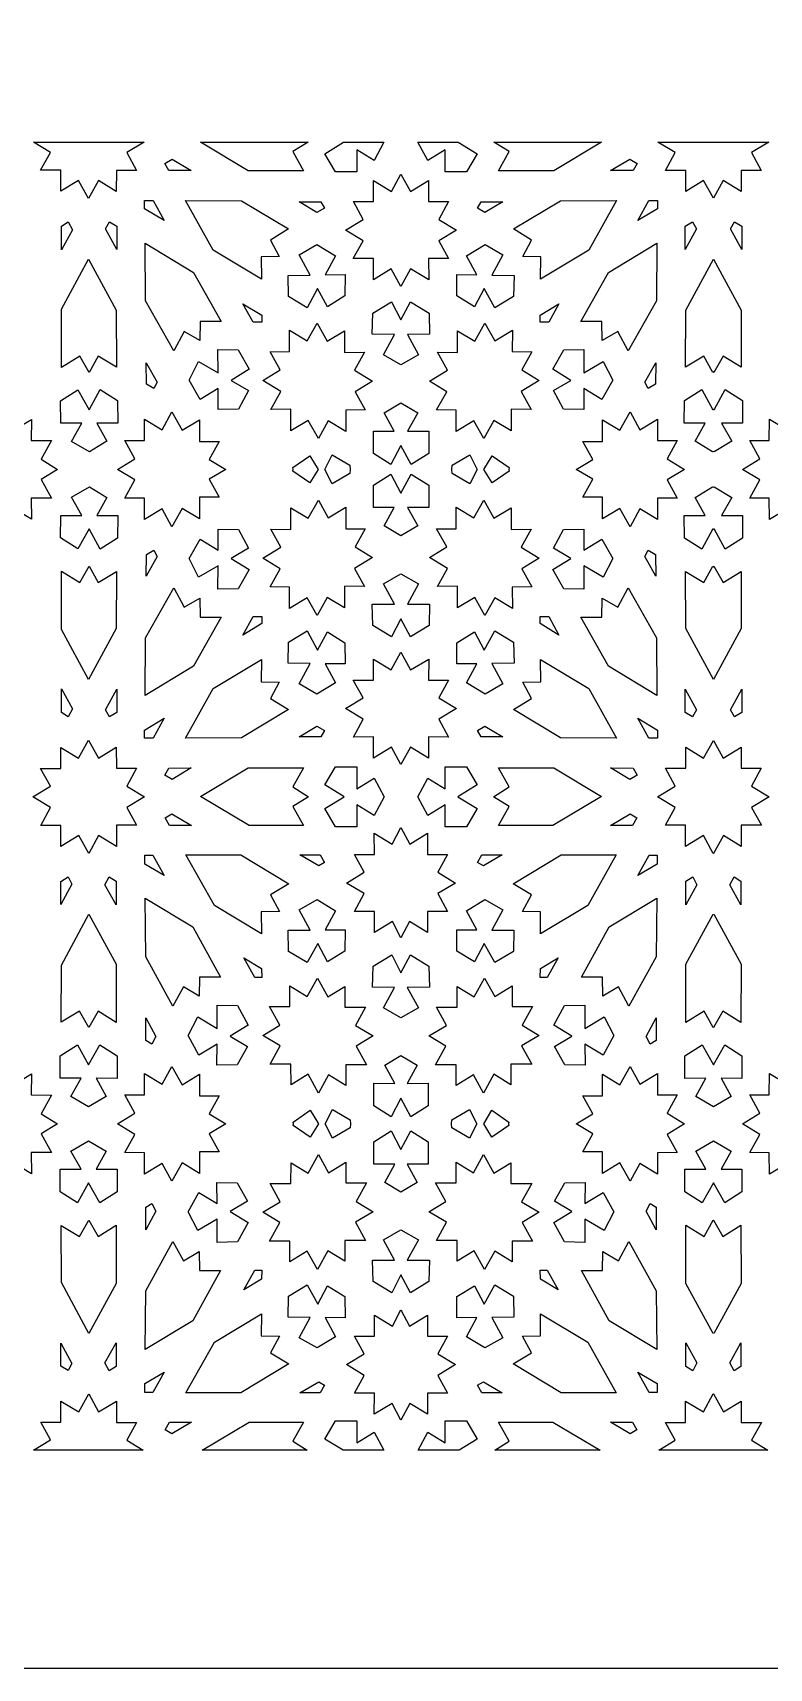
# Model space of a CAD drawing. Extents: x -340 to 340, y -245 to 245.
# Drawn here: x -62.4 to 5.1, y -245.1 to -95.1 of the extents above; entities that cross this region are included whole.
import ezdxf

# ---------------------------------------------------------------- set-up
doc = ezdxf.new("R2010")
doc.units = 0
doc.layers.add('LAYER_1', color=18, linetype='CONTINUOUS')

msp = doc.modelspace()

# ---------------------------------------------------------------- linework, layer by layer
at = {"layer": 'LAYER_1'}
msp.add_lwpolyline([(339.89, 144.89, 0.454904), (239.89, 244.89), (-340.11, 244.89), (-340.11, -245.11), (339.89, -245.11)], format="xyb", close=True, dxfattribs=at)
for points in [[(-53.79, -106.14), (-52.9, -107.77), (-54.74, -107.77), (-54.75, -109.7), (-56.39, -108.7), (-57.3, -110.35), (-58.2, -108.7), (-59.84, -109.69), (-59.84, -107.75), (-61.68, -107.75), (-60.78, -106.12), (-62.33, -105.18), (-52.2, -105.18)], [(-38.56, -106.05), (-37.58, -107.8), (-42.67, -107.81), (-47.03, -105.18), (-37.17, -105.18)], [(-30.22, -105.18), (-31.11, -106.85), (-32.7, -105.87), (-32.69, -107.89), (-34.66, -107.9), (-35.63, -106.24), (-33.91, -105.18)], [(-21.69, -106.24), (-22.66, -107.9), (-24.62, -107.89), (-24.62, -105.87), (-26.2, -106.85), (-27.1, -105.18), (-23.41, -105.18)], [(-10.28, -105.18), (-14.65, -107.81), (-19.73, -107.8), (-18.75, -106.05), (-20.15, -105.18)], [(3.47, -106.14), (4.36, -107.77), (2.51, -107.77), (2.51, -109.7), (0.87, -108.7), (-0.03, -110.32), (-0.93, -108.7), (-2.56, -109.7), (-2.57, -107.77), (-4.41, -107.77), (-3.52, -106.14), (-5.12, -105.18), (5.06, -105.18)], [(-47.87, -107.79), (-49.93, -107.79), (-50.29, -107.13), (-49.61, -106.73)], [(-7.02, -107.13), (-7.39, -107.79), (-9.45, -107.79), (-7.7, -106.73)], [(-27.79, -109.7), (-26.15, -108.7), (-26.14, -110.63), (-24.3, -110.63), (-25.19, -112.26), (-23.57, -113.24), (-25.19, -114.23), (-24.29, -115.86), (-26.13, -115.86), (-26.12, -117.79), (-27.77, -116.8), (-28.66, -118.42), (-29.55, -116.8), (-31.19, -117.79), (-31.19, -115.86), (-33.03, -115.86), (-32.13, -114.23), (-33.74, -113.24), (-32.12, -112.26), (-33.02, -110.63), (-31.17, -110.63), (-31.17, -108.7), (-29.53, -109.7), (-28.66, -108.12)], [(-51.37, -110.53), (-50.37, -112.36), (-52.15, -111.28), (-52.16, -110.52)], [(-43.28, -110.55), (-38.95, -113.14), (-40.62, -114.16), (-39.81, -115.67), (-41.47, -115.71), (-41.45, -117.73), (-45.86, -115.09), (-48.4, -110.52)], [(-35.99, -110.66), (-35.68, -111.22), (-36.36, -111.62), (-37.98, -110.64)], [(-20.96, -111.62), (-21.64, -111.22), (-21.32, -110.66), (-19.33, -110.64)], [(-11.45, -115.09), (-15.86, -117.73), (-15.85, -115.71), (-17.5, -115.67), (-16.69, -114.16), (-18.36, -113.14), (-14.03, -110.55), (-8.91, -110.52)], [(-5.16, -111.28), (-6.95, -112.36), (-5.94, -110.53), (-5.15, -110.52)], [(-58.77, -113.21), (-59.78, -115.04), (-59.78, -112.87), (-59.16, -112.49)], [(-54.69, -112.89), (-54.68, -115.01), (-55.72, -113.14), (-55.37, -112.48)], [(-1.59, -113.14), (-2.63, -115.01), (-2.62, -112.89), (-1.94, -112.48)], [(2.57, -112.89), (2.58, -115.01), (1.54, -113.14), (1.89, -112.48)], [(-47.67, -117.12), (-45.14, -121.63), (-47.07, -121.64), (-47.08, -123.37), (-48.53, -122.55), (-49.47, -124.31), (-52.06, -119.72), (-52.11, -114.44)], [(-34.66, -115.6), (-35.61, -117.36), (-33.78, -117.33), (-33.79, -119.28), (-35.38, -120.28), (-36.3, -118.61), (-37.25, -120.36), (-38.96, -119.34), (-39.01, -117.4), (-36.98, -117.37), (-37.99, -115.52), (-36.36, -114.58)], [(-19.32, -115.52), (-20.34, -117.37), (-18.3, -117.4), (-18.36, -119.34), (-20.06, -120.36), (-21.02, -118.61), (-21.93, -120.28), (-23.53, -119.28), (-23.54, -117.33), (-21.7, -117.36), (-22.65, -115.6), (-20.95, -114.58)], [(-5.25, -119.72), (-7.84, -124.31), (-8.78, -122.55), (-10.23, -123.37), (-10.24, -121.64), (-12.17, -121.63), (-9.64, -117.12), (-5.21, -114.44)], [(-54.75, -120.58), (-54.73, -125.81), (-56.4, -124.79), (-57.24, -126.29), (-58.1, -124.8), (-59.76, -125.83), (-59.78, -120.5), (-57.28, -115.91)], [(2.51, -120.58), (2.53, -125.81), (0.86, -124.79), (0.01, -126.29), (-0.03, -126.22), (-0.07, -126.29), (-0.92, -124.79), (-2.59, -125.81), (-2.56, -120.58), (-0.03, -115.91)], [(-26.07, -120.86), (-26.03, -122.8), (-28.06, -122.82), (-27.05, -124.68), (-28.66, -125.6), (-30.26, -124.68), (-29.25, -122.82), (-31.29, -122.8), (-31.24, -120.86), (-29.53, -119.83), (-28.66, -121.48), (-27.78, -119.83)], [(-41.42, -121.04), (-41.42, -121.69), (-42.19, -121.69), (-43.14, -119.99)], [(-15.12, -121.69), (-15.9, -121.69), (-15.89, -121.04), (-14.18, -119.99)], [(-35.42, -123.44), (-33.83, -122.47), (-33.82, -124.46), (-32.01, -124.45), (-32.91, -126.1), (-31.27, -127.09), (-32.86, -128.06), (-31.93, -129.73), (-33.72, -129.74), (-33.72, -131.7), (-35.34, -130.73), (-36.23, -132.36), (-37.16, -130.69), (-38.75, -131.66), (-38.76, -129.67), (-40.57, -129.68), (-39.67, -128.03), (-41.32, -127.04), (-39.72, -126.07), (-40.65, -124.4), (-38.86, -124.39), (-38.86, -122.43), (-37.24, -123.4), (-36.35, -121.77)], [(-20.07, -123.4), (-18.45, -122.43), (-18.46, -124.39), (-16.66, -124.4), (-17.59, -126.07), (-16, -127.04), (-17.64, -128.03), (-16.74, -129.68), (-18.56, -129.67), (-18.56, -131.66), (-20.15, -130.69), (-21.08, -132.36), (-21.97, -130.73), (-23.59, -131.7), (-23.59, -129.74), (-25.39, -129.73), (-24.46, -128.06), (-26.05, -127.09), (-24.4, -126.1), (-25.3, -124.45), (-23.49, -124.46), (-23.49, -122.47), (-21.89, -123.44), (-20.97, -121.77)], [(-43.57, -124.22), (-42.57, -126), (-44.23, -127.02), (-42.62, -127.96), (-43.55, -129.65), (-45.41, -129.69), (-45.41, -127.76), (-47.07, -128.78), (-48.07, -127.01), (-47.2, -125.29), (-45.42, -126.33), (-45.43, -124.19)], [(-11.89, -126.33), (-10.12, -125.29), (-9.24, -127.01), (-10.24, -128.78), (-11.9, -127.76), (-11.91, -129.69), (-13.76, -129.65), (-14.69, -127.96), (-13.08, -127.02), (-14.74, -126), (-13.74, -124.22), (-11.89, -124.19)], [(-51.01, -127.2), (-51.31, -127.77), (-51.99, -127.36), (-52.01, -125.4)], [(-5.33, -127.36), (-6, -127.77), (-6.3, -127.2), (-5.31, -125.4)], [(-54.62, -128.88), (-54.61, -130.94), (-56.54, -130.95), (-55.6, -132.61), (-57.21, -133.57), (-58.84, -132.62), (-57.91, -130.95), (-59.83, -130.96), (-59.85, -128.9), (-58.26, -127.88), (-57.23, -129.72), (-56.21, -127.87)], [(2.64, -128.88), (2.64, -130.94), (0.72, -130.95), (1.66, -132.61), (0.04, -133.57), (-0.03, -133.53), (-0.1, -133.57), (-1.71, -132.61), (-0.78, -130.95), (-2.7, -130.94), (-2.69, -128.88), (-1.1, -127.87), (-0.08, -129.72), (-0.03, -129.62), (0.03, -129.72), (1.05, -127.87)], [(-64.08, -131.53), (-62.52, -130.6), (-62.53, -132.53), (-60.69, -132.54), (-61.64, -134.26), (-60.14, -135.18), (-61.64, -136.1), (-60.69, -137.82), (-62.53, -137.82), (-62.52, -139.76), (-64.08, -138.82), (-65.01, -140.52), (-65.95, -138.83), (-67.5, -139.78), (-67.51, -137.84), (-69.35, -137.85), (-68.41, -136.12), (-69.98, -135.18), (-68.41, -134.23), (-69.35, -132.51), (-67.51, -132.51), (-67.5, -130.58), (-65.95, -131.53), (-65.01, -129.84)], [(-48.72, -131.6), (-47.13, -130.63), (-47.13, -132.62), (-45.31, -132.62), (-46.22, -134.27), (-44.72, -135.18), (-46.22, -136.09), (-45.31, -137.74), (-47.13, -137.74), (-47.13, -139.73), (-48.72, -138.76), (-49.64, -140.44), (-50.54, -138.81), (-52.16, -139.79), (-52.16, -137.83), (-53.96, -137.83), (-53.04, -136.15), (-54.63, -135.18), (-53.04, -134.21), (-53.96, -132.53), (-52.16, -132.53), (-52.16, -130.57), (-50.54, -131.55), (-49.64, -129.92)], [(-27.11, -130.01), (-28.05, -131.67), (-26.12, -131.68), (-26.12, -133.74), (-27.71, -134.75), (-28.66, -133), (-29.6, -134.75), (-31.19, -133.74), (-31.19, -131.68), (-29.27, -131.67), (-30.2, -130.01), (-28.66, -129.08)], [(-6.77, -131.55), (-5.15, -130.57), (-5.15, -132.53), (-3.35, -132.53), (-4.28, -134.21), (-2.68, -135.18), (-4.28, -136.15), (-3.35, -137.83), (-5.15, -137.83), (-5.15, -139.79), (-6.77, -138.81), (-7.67, -140.44), (-8.59, -138.76), (-10.19, -139.73), (-10.18, -137.74), (-12, -137.74), (-11.09, -136.09), (-12.6, -135.18), (-11.09, -134.27), (-12, -132.62), (-10.18, -132.62), (-10.19, -130.63), (-8.59, -131.6), (-7.67, -129.92)], [(8.53, -131.6), (10.13, -130.63), (10.13, -132.62), (11.94, -132.62), (11.03, -134.27), (12.54, -135.18), (11.03, -136.09), (11.94, -137.74), (10.13, -137.74), (10.13, -139.73), (8.53, -138.76), (7.62, -140.44), (6.72, -138.81), (5.1, -139.79), (5.09, -137.83), (3.3, -137.83), (4.22, -136.15), (2.63, -135.18), (4.22, -134.21), (3.3, -132.53), (5.09, -132.53), (5.1, -130.57), (6.72, -131.55), (7.62, -129.92)], [(-36.26, -135.18), (-37.01, -136.42), (-38.56, -135.34), (-38.55, -135.18), (-38.56, -135.02), (-37.01, -133.94)], [(-33.34, -134.81), (-33.32, -135.18), (-33.34, -135.55), (-34.96, -136.5), (-35.63, -135.18), (-34.96, -133.86)], [(-21.68, -135.18), (-22.36, -136.5), (-23.98, -135.55), (-23.99, -135.18), (-23.98, -134.81), (-22.36, -133.86)], [(-18.75, -135.02), (-18.76, -135.18), (-18.75, -135.34), (-20.3, -136.42), (-21.05, -135.18), (-20.3, -133.94)], [(-26.12, -136.62), (-26.12, -138.68), (-28.05, -138.69), (-27.11, -140.35), (-28.66, -141.28), (-30.2, -140.35), (-29.27, -138.69), (-31.19, -138.68), (-31.19, -136.62), (-29.6, -135.61), (-28.66, -137.36), (-27.71, -135.61)], [(-55.6, -137.75), (-56.54, -139.41), (-54.61, -139.42), (-54.62, -141.48), (-56.21, -142.49), (-57.23, -140.64), (-58.26, -142.48), (-59.85, -141.46), (-59.83, -139.4), (-57.91, -139.41), (-58.84, -137.74), (-57.21, -136.79)], [(1.66, -137.75), (0.72, -139.41), (2.64, -139.42), (2.64, -141.48), (1.05, -142.49), (0.03, -140.64), (-0.03, -140.74), (-0.08, -140.64), (-1.1, -142.49), (-2.69, -141.48), (-2.7, -139.42), (-0.78, -139.41), (-1.71, -137.75), (-0.1, -136.79), (-0.03, -136.83), (0.04, -136.79)], [(-35.34, -139.63), (-33.72, -138.66), (-33.72, -140.62), (-31.93, -140.63), (-32.86, -142.3), (-31.27, -143.27), (-32.91, -144.26), (-32.01, -145.91), (-33.82, -145.9), (-33.83, -147.89), (-35.42, -146.92), (-36.35, -148.59), (-37.24, -146.96), (-38.86, -147.93), (-38.86, -145.97), (-40.65, -145.96), (-39.72, -144.29), (-41.32, -143.32), (-39.67, -142.33), (-40.57, -140.68), (-38.76, -140.69), (-38.75, -138.7), (-37.16, -139.67), (-36.23, -138)], [(-20.15, -139.67), (-18.56, -138.7), (-18.56, -140.69), (-16.74, -140.68), (-17.64, -142.33), (-16, -143.32), (-17.59, -144.29), (-16.66, -145.96), (-18.46, -145.97), (-18.45, -147.93), (-20.07, -146.96), (-20.97, -148.59), (-21.89, -146.92), (-23.49, -147.89), (-23.49, -145.9), (-25.3, -145.91), (-24.4, -144.26), (-26.05, -143.27), (-24.46, -142.3), (-25.39, -140.63), (-23.59, -140.62), (-23.59, -138.66), (-21.97, -139.63), (-21.08, -138)], [(-43.55, -140.71), (-42.62, -142.4), (-44.23, -143.34), (-42.57, -144.36), (-43.57, -146.14), (-45.43, -146.17), (-45.42, -144.03), (-47.2, -145.07), (-48.07, -143.35), (-47.07, -141.58), (-45.41, -142.6), (-45.41, -140.67)], [(-11.9, -142.6), (-10.24, -141.58), (-9.24, -143.35), (-10.12, -145.07), (-11.89, -144.03), (-11.89, -146.17), (-13.74, -146.14), (-14.74, -144.36), (-13.08, -143.34), (-14.69, -142.4), (-13.76, -140.71), (-11.91, -140.67)], [(-51.01, -143.16), (-52.01, -144.96), (-51.99, -143), (-51.31, -142.59)], [(-5.33, -143), (-5.31, -144.96), (-6.3, -143.16), (-6, -142.59)], [(-56.4, -145.56), (-54.73, -144.55), (-54.75, -149.78), (-57.28, -154.45), (-59.78, -149.86), (-59.76, -144.53), (-58.1, -145.56), (-57.24, -144.07)], [(-27.05, -145.68), (-28.06, -147.54), (-26.03, -147.55), (-26.07, -149.5), (-27.78, -150.53), (-28.66, -148.88), (-29.53, -150.53), (-31.24, -149.5), (-31.29, -147.55), (-29.25, -147.54), (-30.26, -145.68), (-28.66, -144.76)], [(0.86, -145.56), (2.53, -144.55), (2.51, -149.78), (-0.03, -154.45), (-2.56, -149.78), (-2.59, -144.55), (-0.92, -145.56), (-0.07, -144.07), (-0.03, -144.14), (0.01, -144.07)], [(-48.53, -147.81), (-47.08, -146.98), (-47.07, -148.72), (-45.14, -148.73), (-47.67, -153.23), (-52.11, -155.92), (-52.06, -150.64), (-49.47, -146.05)], [(-5.25, -150.64), (-5.21, -155.92), (-9.64, -153.23), (-12.17, -148.73), (-10.24, -148.72), (-10.23, -146.98), (-8.78, -147.81), (-7.84, -146.05)], [(-41.42, -149.32), (-43.14, -150.37), (-42.19, -148.67), (-41.42, -148.67)], [(-15.12, -148.67), (-14.18, -150.37), (-15.89, -149.32), (-15.9, -148.67)], [(-36.3, -151.75), (-35.38, -150.08), (-33.79, -151.08), (-33.78, -153.02), (-35.61, -153), (-34.66, -154.75), (-36.36, -155.78), (-37.99, -154.84), (-36.98, -152.99), (-39.01, -152.96), (-38.96, -151.02), (-37.25, -150)], [(-18.36, -151.02), (-18.3, -152.96), (-20.34, -152.99), (-19.32, -154.84), (-20.95, -155.78), (-22.65, -154.75), (-21.7, -153), (-23.54, -153.02), (-23.53, -151.08), (-21.93, -150.08), (-21.02, -151.75), (-20.06, -150)], [(-41.47, -154.65), (-39.81, -154.69), (-40.62, -156.2), (-38.95, -157.21), (-43.28, -159.81), (-48.4, -159.84), (-45.86, -155.27), (-41.45, -152.63)], [(-27.77, -153.56), (-26.12, -152.57), (-26.13, -154.5), (-24.29, -154.5), (-25.19, -156.13), (-23.57, -157.12), (-25.19, -158.1), (-24.3, -159.73), (-26.14, -159.72), (-26.15, -161.66), (-27.79, -160.66), (-28.66, -162.24), (-29.53, -160.66), (-31.17, -161.66), (-31.17, -159.72), (-33.02, -159.73), (-32.12, -158.1), (-33.74, -157.12), (-32.13, -156.13), (-33.03, -154.5), (-31.19, -154.5), (-31.19, -152.57), (-29.55, -153.56), (-28.66, -151.94)], [(-11.45, -155.27), (-8.91, -159.84), (-14.03, -159.81), (-18.36, -157.21), (-16.69, -156.2), (-17.5, -154.69), (-15.85, -154.65), (-15.86, -152.63)], [(-58.77, -157.15), (-59.16, -157.87), (-59.78, -157.48), (-59.78, -155.32)], [(-54.69, -157.47), (-55.37, -157.88), (-55.72, -157.22), (-54.68, -155.35)], [(-1.59, -157.22), (-1.94, -157.88), (-2.62, -157.47), (-2.63, -155.35)], [(2.57, -157.47), (1.89, -157.88), (1.54, -157.22), (2.58, -155.35)], [(-51.37, -159.83), (-52.16, -159.84), (-52.15, -159.08), (-50.37, -158)], [(-35.68, -159.14), (-35.99, -159.7), (-37.98, -159.72), (-36.36, -158.74)], [(-19.33, -159.72), (-21.32, -159.7), (-21.64, -159.14), (-20.96, -158.74)], [(-5.16, -159.08), (-5.15, -159.84), (-5.94, -159.83), (-6.95, -158)], [(-56.39, -161.66), (-54.75, -160.66), (-54.74, -162.59), (-52.9, -162.58), (-53.79, -164.22), (-52.17, -165.2), (-53.79, -166.18), (-52.89, -167.81), (-54.73, -167.82), (-54.73, -169.75), (-56.37, -168.76), (-57.27, -170.41), (-58.18, -168.76), (-59.82, -169.76), (-59.83, -167.83), (-61.67, -167.84), (-60.78, -166.2), (-62.39, -165.22), (-60.78, -164.24), (-61.68, -162.61), (-59.84, -162.61), (-59.84, -160.67), (-58.2, -161.66), (-57.3, -160.01)], [(0.87, -161.66), (2.51, -160.66), (2.51, -162.59), (4.36, -162.58), (3.47, -164.22), (5.08, -165.2), (3.47, -166.18), (4.37, -167.81), (2.53, -167.82), (2.53, -169.75), (0.89, -168.76), (-0.01, -170.41), (-0.03, -170.39), (-0.04, -170.41), (-0.94, -168.76), (-2.59, -169.75), (-2.58, -167.82), (-4.43, -167.81), (-3.53, -166.18), (-5.14, -165.2), (-3.52, -164.22), (-4.41, -162.58), (-2.57, -162.59), (-2.56, -160.66), (-0.93, -161.66), (-0.03, -160.03)], [(-49.61, -163.63), (-50.29, -163.23), (-49.93, -162.57), (-47.87, -162.56)], [(-37.58, -162.56), (-38.56, -164.3), (-37.14, -165.2), (-38.56, -166.09), (-37.59, -167.84), (-42.57, -167.83), (-47.03, -165.18), (-42.67, -162.55)], [(-32.69, -162.47), (-32.7, -164.48), (-31.11, -163.51), (-30.2, -165.21), (-31.11, -166.91), (-32.7, -165.93), (-32.7, -167.95), (-34.67, -167.95), (-35.63, -166.28), (-33.87, -165.2), (-35.63, -164.12), (-34.66, -162.46)], [(-21.69, -164.12), (-23.44, -165.2), (-21.68, -166.28), (-22.65, -167.95), (-24.61, -167.95), (-24.61, -165.93), (-26.2, -166.91), (-27.11, -165.21), (-26.2, -163.51), (-24.62, -164.48), (-24.62, -162.47), (-22.66, -162.46)], [(-10.28, -165.18), (-14.74, -167.83), (-19.72, -167.84), (-18.75, -166.09), (-20.17, -165.2), (-18.75, -164.3), (-19.73, -162.56), (-14.65, -162.55)], [(-7.39, -162.57), (-7.02, -163.23), (-7.7, -163.63), (-9.45, -162.56)], [(-47.86, -167.83), (-49.88, -167.84), (-50.28, -167.14), (-49.65, -166.76)], [(-7.04, -167.14), (-7.44, -167.84), (-9.45, -167.83), (-7.66, -166.76)], [(-27.86, -169.54), (-26.22, -168.55), (-26.22, -170.49), (-24.38, -170.49), (-25.28, -172.12), (-23.66, -173.11), (-25.28, -174.08), (-24.39, -175.72), (-26.23, -175.71), (-26.24, -177.64), (-27.88, -176.64), (-28.66, -178.14), (-29.43, -176.64), (-31.07, -177.64), (-31.08, -175.71), (-32.92, -175.72), (-32.03, -174.08), (-33.65, -173.11), (-32.03, -172.12), (-32.93, -170.49), (-31.09, -170.49), (-31.1, -168.55), (-29.45, -169.54), (-28.66, -168.01)], [(-51.41, -170.56), (-50.37, -172.42), (-52.12, -171.38), (-52.13, -170.56)], [(-38.94, -173.19), (-40.61, -174.2), (-39.8, -175.71), (-41.46, -175.74), (-41.45, -177.77), (-45.76, -175.16), (-48.37, -170.54), (-43.34, -170.53)], [(-35.66, -171.22), (-36.2, -171.54), (-37.93, -170.52), (-36.06, -170.52)], [(-19.38, -170.52), (-21.11, -171.54), (-21.65, -171.22), (-21.25, -170.52)], [(-8.94, -170.54), (-11.55, -175.16), (-15.87, -177.77), (-15.86, -175.74), (-17.51, -175.71), (-16.7, -174.2), (-18.38, -173.19), (-13.97, -170.53)], [(-5.19, -171.38), (-6.94, -172.42), (-5.9, -170.56), (-5.18, -170.56)], [(-58.81, -173.21), (-59.84, -175.09), (-59.84, -172.97), (-59.16, -172.55)], [(-54.77, -172.93), (-54.76, -175.1), (-55.78, -173.27), (-55.39, -172.55)], [(-1.54, -173.27), (-2.55, -175.1), (-2.54, -172.93), (-1.92, -172.55)], [(2.49, -172.93), (2.49, -175.1), (1.48, -173.27), (1.86, -172.55)], [(-47.74, -177.13), (-45.19, -181.75), (-47.12, -181.74), (-47.15, -183.48), (-48.59, -182.64), (-49.55, -184.4), (-52.05, -179.87), (-52.11, -174.5)], [(-34.65, -175.66), (-35.61, -177.41), (-33.77, -177.4), (-33.79, -179.35), (-35.38, -180.34), (-36.29, -178.66), (-37.25, -180.41), (-38.96, -179.39), (-39, -177.44), (-36.97, -177.42), (-37.98, -175.57), (-36.35, -174.63)], [(-19.33, -175.57), (-20.34, -177.42), (-18.31, -177.44), (-18.36, -179.39), (-20.06, -180.41), (-21.02, -178.66), (-21.93, -180.34), (-23.53, -179.35), (-23.54, -177.4), (-21.7, -177.41), (-22.66, -175.66), (-20.96, -174.63)], [(-5.27, -179.87), (-7.77, -184.4), (-8.72, -182.64), (-10.17, -183.48), (-10.19, -181.74), (-12.12, -181.75), (-9.57, -177.13), (-5.21, -174.5)], [(-54.75, -180.55), (-54.76, -185.89), (-56.42, -184.86), (-57.27, -186.35), (-58.12, -184.86), (-59.79, -185.88), (-59.78, -180.65), (-57.26, -175.97)], [(2.51, -180.55), (2.5, -185.89), (0.84, -184.86), (-0.02, -186.35), (-0.03, -186.33), (-0.04, -186.35), (-0.89, -184.86), (-2.56, -185.89), (-2.57, -180.55), (-0.06, -175.97), (-0.03, -176.02), (0, -175.97)], [(-26.09, -180.72), (-26.04, -182.67), (-28.08, -182.69), (-27.06, -184.54), (-28.66, -185.47), (-30.25, -184.54), (-29.24, -182.69), (-31.27, -182.67), (-31.22, -180.72), (-29.51, -179.7), (-28.66, -181.34), (-27.8, -179.7)], [(-41.43, -180.94), (-41.42, -181.76), (-42.04, -181.76), (-43.05, -179.96)], [(-15.27, -181.76), (-15.89, -181.76), (-15.88, -180.94), (-14.26, -179.96)], [(-35.37, -183.55), (-33.8, -182.59), (-33.8, -184.5), (-31.9, -184.49), (-32.82, -186.17), (-31.22, -187.13), (-32.77, -188.08), (-31.83, -189.77), (-33.7, -189.78), (-33.7, -191.66), (-35.3, -190.7), (-36.21, -192.38), (-37.17, -190.65), (-38.73, -191.61), (-38.74, -189.71), (-40.63, -189.72), (-39.72, -188.04), (-41.32, -187.08), (-39.76, -186.13), (-40.7, -184.43), (-38.83, -184.43), (-38.84, -182.54), (-37.24, -183.51), (-36.32, -181.83)], [(-20.07, -183.51), (-18.48, -182.54), (-18.48, -184.43), (-16.61, -184.43), (-17.55, -186.13), (-16, -187.08), (-17.6, -188.04), (-16.68, -189.72), (-18.58, -189.71), (-18.58, -191.61), (-20.15, -190.65), (-21.1, -192.38), (-22.02, -190.7), (-23.61, -191.66), (-23.61, -189.78), (-25.48, -189.77), (-24.54, -188.08), (-26.09, -187.13), (-24.49, -186.17), (-25.41, -184.49), (-23.51, -184.5), (-23.51, -182.59), (-21.94, -183.55), (-20.99, -181.83)], [(-43.64, -184.35), (-42.66, -186.14), (-44.32, -187.15), (-42.72, -188.1), (-43.67, -189.78), (-45.52, -189.8), (-45.51, -187.87), (-47.18, -188.89), (-48.16, -187.1), (-47.28, -185.39), (-45.51, -186.45), (-45.5, -184.31)], [(-11.81, -186.45), (-10.04, -185.39), (-9.15, -187.1), (-10.14, -188.89), (-11.8, -187.87), (-11.79, -189.8), (-13.65, -189.78), (-14.59, -188.1), (-12.99, -187.15), (-14.65, -186.14), (-13.67, -184.35), (-11.82, -184.31)], [(-51.12, -187.18), (-51.5, -187.89), (-52.03, -187.56), (-52.05, -185.47)], [(-5.28, -187.56), (-5.81, -187.89), (-6.2, -187.18), (-5.26, -185.47)], [(-57.28, -189.78), (-56.25, -187.94), (-54.66, -188.96), (-54.67, -191.02), (-56.59, -191.01), (-55.66, -192.68), (-57.28, -193.63), (-58.9, -192.68), (-57.97, -191.01), (-59.89, -191.01), (-59.89, -188.95), (-58.3, -187.94)], [(-27.17, -189.81), (-28.09, -191.48), (-26.17, -191.47), (-26.16, -193.53), (-27.74, -194.55), (-28.66, -192.83), (-29.57, -194.55), (-31.15, -193.53), (-31.14, -191.47), (-29.22, -191.48), (-30.14, -189.81), (-28.66, -188.91)], [(2.59, -188.96), (2.59, -191.02), (0.67, -191.01), (1.59, -192.68), (-0.03, -193.63), (-1.65, -192.68), (-0.72, -191.01), (-2.64, -191.02), (-2.65, -188.96), (-1.07, -187.94), (-0.03, -189.78), (-0.03, -189.77), (-0.02, -189.78), (1.01, -187.94)], [(-64.08, -191.54), (-62.52, -190.61), (-62.53, -192.54), (-60.69, -192.55), (-61.64, -194.27), (-60.14, -195.19), (-61.64, -196.1), (-60.69, -197.82), (-62.53, -197.83), (-62.52, -199.77), (-64.08, -198.83), (-65.01, -200.53), (-65.95, -198.84), (-67.5, -199.79), (-67.51, -197.85), (-69.35, -197.86), (-68.41, -196.13), (-69.98, -195.19), (-68.41, -194.24), (-69.35, -192.52), (-67.51, -192.52), (-67.5, -190.59), (-65.95, -191.53), (-65.01, -189.84)], [(-48.72, -191.6), (-47.13, -190.64), (-47.13, -192.63), (-45.31, -192.63), (-46.22, -194.27), (-44.72, -195.19), (-46.22, -196.1), (-45.31, -197.75), (-47.13, -197.75), (-47.13, -199.74), (-48.72, -198.77), (-49.64, -200.45), (-50.54, -198.82), (-52.16, -199.8), (-52.16, -197.84), (-53.96, -197.83), (-53.04, -196.16), (-54.63, -195.19), (-53.04, -194.21), (-53.96, -192.54), (-52.16, -192.54), (-52.16, -190.58), (-50.54, -191.56), (-49.64, -189.93)], [(-6.77, -191.56), (-5.15, -190.58), (-5.15, -192.54), (-3.35, -192.54), (-4.28, -194.21), (-2.68, -195.19), (-4.28, -196.16), (-3.35, -197.83), (-5.15, -197.84), (-5.15, -199.8), (-6.77, -198.82), (-7.67, -200.45), (-8.59, -198.77), (-10.19, -199.74), (-10.18, -197.75), (-12, -197.75), (-11.09, -196.1), (-12.6, -195.19), (-11.09, -194.27), (-12, -192.63), (-10.18, -192.63), (-10.19, -190.64), (-8.59, -191.6), (-7.67, -189.93)], [(8.53, -191.6), (10.13, -190.64), (10.13, -192.63), (11.94, -192.63), (11.03, -194.27), (12.54, -195.19), (11.03, -196.1), (11.94, -197.75), (10.13, -197.75), (10.13, -199.74), (8.53, -198.77), (7.62, -200.45), (6.72, -198.82), (5.1, -199.8), (5.09, -197.84), (3.3, -197.83), (4.22, -196.16), (2.63, -195.19), (4.22, -194.21), (3.3, -192.54), (5.09, -192.54), (5.1, -190.58), (6.72, -191.56), (7.62, -189.93)], [(-36.23, -195.19), (-36.98, -196.42), (-38.53, -195.35), (-38.52, -195.19), (-38.53, -195.03), (-36.98, -193.95)], [(-33.3, -194.82), (-33.29, -195.19), (-33.3, -195.55), (-34.93, -196.5), (-35.6, -195.19), (-34.93, -193.87)], [(-21.71, -195.19), (-22.39, -196.5), (-24.01, -195.55), (-24.02, -195.19), (-24.01, -194.82), (-22.39, -193.87)], [(-18.78, -195.03), (-18.79, -195.19), (-18.78, -195.35), (-20.33, -196.42), (-21.08, -195.19), (-20.33, -193.95)], [(-26.16, -196.84), (-26.17, -198.9), (-28.09, -198.89), (-27.17, -200.56), (-28.66, -201.46), (-30.14, -200.56), (-29.22, -198.89), (-31.14, -198.9), (-31.15, -196.84), (-29.57, -195.82), (-28.66, -197.54), (-27.74, -195.82)], [(-55.66, -197.69), (-56.59, -199.36), (-54.67, -199.36), (-54.66, -201.42), (-56.25, -202.43), (-57.28, -200.59), (-58.3, -202.44), (-59.89, -201.43), (-59.89, -199.36), (-57.97, -199.36), (-58.9, -197.7), (-57.28, -196.74)], [(1.59, -197.69), (0.67, -199.36), (2.59, -199.36), (2.59, -201.42), (1.01, -202.43), (-0.02, -200.59), (-0.03, -200.6), (-0.03, -200.59), (-1.07, -202.43), (-2.65, -201.42), (-2.64, -199.36), (-0.72, -199.36), (-1.65, -197.69), (-0.03, -196.74)], [(-35.3, -199.67), (-33.7, -198.71), (-33.7, -200.59), (-31.83, -200.6), (-32.77, -202.3), (-31.22, -203.25), (-32.82, -204.21), (-31.9, -205.88), (-33.8, -205.88), (-33.8, -207.78), (-35.37, -206.82), (-36.32, -208.54), (-37.24, -206.87), (-38.84, -207.83), (-38.83, -205.95), (-40.7, -205.94), (-39.76, -204.24), (-41.32, -203.3), (-39.72, -202.34), (-40.63, -200.66), (-38.74, -200.66), (-38.73, -198.76), (-37.17, -199.72), (-36.21, -198)], [(-20.15, -199.72), (-18.58, -198.76), (-18.58, -200.66), (-16.68, -200.66), (-17.6, -202.34), (-16, -203.3), (-17.55, -204.24), (-16.61, -205.94), (-18.48, -205.95), (-18.48, -207.83), (-20.07, -206.87), (-20.99, -208.54), (-21.94, -206.82), (-23.51, -207.78), (-23.51, -205.88), (-25.41, -205.88), (-24.49, -204.21), (-26.09, -203.25), (-24.54, -202.3), (-25.48, -200.6), (-23.61, -200.59), (-23.61, -198.71), (-22.02, -199.67), (-21.1, -198)], [(-43.67, -200.59), (-42.72, -202.27), (-44.32, -203.22), (-42.66, -204.24), (-43.64, -206.02), (-45.5, -206.06), (-45.51, -203.93), (-47.28, -204.98), (-48.16, -203.27), (-47.18, -201.49), (-45.51, -202.5), (-45.52, -200.57)], [(-11.8, -202.5), (-10.14, -201.49), (-9.15, -203.27), (-10.04, -204.98), (-11.81, -203.93), (-11.82, -206.06), (-13.67, -206.02), (-14.65, -204.24), (-12.99, -203.22), (-14.59, -202.27), (-13.65, -200.59), (-11.79, -200.57)], [(-51.12, -203.2), (-52.05, -204.9), (-52.03, -202.82), (-51.5, -202.49)], [(-5.28, -202.82), (-5.26, -204.9), (-6.2, -203.2), (-5.81, -202.49)], [(-56.42, -205.51), (-54.76, -204.49), (-54.75, -209.82), (-57.26, -214.4), (-59.78, -209.73), (-59.79, -204.5), (-58.12, -205.51), (-57.27, -204.02)], [(-27.06, -205.83), (-28.08, -207.68), (-26.04, -207.7), (-26.09, -209.65), (-27.8, -210.67), (-28.66, -209.04), (-29.51, -210.67), (-31.22, -209.65), (-31.27, -207.7), (-29.24, -207.68), (-30.25, -205.83), (-28.66, -204.9)], [(0.84, -205.51), (2.5, -204.49), (2.51, -209.82), (0, -214.4), (-0.03, -214.35), (-0.06, -214.4), (-2.57, -209.82), (-2.56, -204.49), (-0.89, -205.51), (-0.04, -204.02), (-0.03, -204.04), (-0.02, -204.02)], [(-48.59, -207.74), (-47.15, -206.9), (-47.12, -208.63), (-45.19, -208.63), (-47.74, -213.24), (-52.11, -215.87), (-52.05, -210.5), (-49.55, -205.98)], [(-5.27, -210.5), (-5.21, -215.87), (-9.57, -213.24), (-12.12, -208.63), (-10.19, -208.63), (-10.17, -206.9), (-8.72, -207.74), (-7.77, -205.98)], [(-41.43, -209.43), (-43.05, -210.41), (-42.04, -208.62), (-41.42, -208.62)], [(-15.27, -208.62), (-14.26, -210.41), (-15.88, -209.43), (-15.89, -208.62)], [(-36.29, -211.71), (-35.38, -210.03), (-33.79, -211.03), (-33.77, -212.98), (-35.61, -212.96), (-34.65, -214.71), (-36.35, -215.74), (-37.98, -214.8), (-36.97, -212.95), (-39, -212.93), (-38.96, -210.98), (-37.25, -209.96)], [(-18.36, -210.98), (-18.31, -212.93), (-20.34, -212.95), (-19.33, -214.8), (-20.96, -215.74), (-22.66, -214.71), (-21.7, -212.96), (-23.54, -212.98), (-23.53, -211.03), (-21.93, -210.03), (-21.02, -211.71), (-20.06, -209.96)], [(-41.46, -214.63), (-39.8, -214.66), (-40.61, -216.18), (-38.94, -217.18), (-43.34, -219.84), (-48.37, -219.84), (-45.76, -215.21), (-41.45, -212.6)], [(-27.88, -213.73), (-26.24, -212.73), (-26.23, -214.66), (-24.39, -214.66), (-25.28, -216.29), (-23.66, -217.27), (-25.28, -218.25), (-24.38, -219.89), (-26.22, -219.89), (-26.22, -221.82), (-27.86, -220.83), (-28.66, -222.36), (-29.45, -220.83), (-31.1, -221.82), (-31.09, -219.89), (-32.93, -219.89), (-32.03, -218.25), (-33.65, -217.27), (-32.03, -216.29), (-32.92, -214.66), (-31.08, -214.66), (-31.07, -212.73), (-29.43, -213.73), (-28.66, -212.23)], [(-11.55, -215.21), (-8.94, -219.84), (-13.97, -219.84), (-18.38, -217.18), (-16.7, -216.18), (-17.51, -214.66), (-15.86, -214.63), (-15.87, -212.6)], [(-58.81, -217.16), (-59.16, -217.82), (-59.84, -217.4), (-59.84, -215.29)], [(-54.77, -217.44), (-55.39, -217.83), (-55.78, -217.11), (-54.76, -215.28)], [(-1.54, -217.11), (-1.92, -217.83), (-2.54, -217.44), (-2.55, -215.28)], [(2.49, -217.44), (1.86, -217.83), (1.48, -217.11), (2.49, -215.28)], [(-51.41, -219.82), (-52.13, -219.82), (-52.12, -218.99), (-50.37, -217.95)], [(-35.66, -219.15), (-36.06, -219.86), (-37.93, -219.85), (-36.2, -218.83)], [(-19.38, -219.85), (-21.25, -219.86), (-21.65, -219.15), (-21.11, -218.83)], [(-5.19, -218.99), (-5.18, -219.82), (-5.9, -219.82), (-6.94, -217.95)], [(-56.37, -221.61), (-54.73, -220.62), (-54.73, -222.56), (-52.89, -222.56), (-53.79, -224.19), (-52.28, -225.11), (-62.33, -225.11), (-60.78, -224.17), (-61.67, -222.54), (-59.83, -222.54), (-59.82, -220.61), (-58.18, -221.61), (-57.27, -219.96)], [(0.89, -221.61), (2.53, -220.62), (2.53, -222.56), (4.37, -222.56), (3.47, -224.19), (4.97, -225.11), (-5.03, -225.11), (-3.53, -224.19), (-4.43, -222.56), (-2.58, -222.56), (-2.59, -220.62), (-0.94, -221.61), (-0.04, -219.96), (-0.03, -219.99), (-0.01, -219.96)], [(-47.86, -222.54), (-49.65, -223.61), (-50.28, -223.24), (-49.88, -222.53)], [(-38.56, -224.28), (-37.24, -225.11), (-46.89, -225.11), (-42.57, -222.54), (-37.59, -222.53)], [(-32.7, -222.43), (-32.7, -224.44), (-31.11, -223.47), (-30.23, -225.11), (-33.97, -225.11), (-35.63, -224.09), (-34.67, -222.43)], [(-21.68, -224.09), (-23.34, -225.11), (-27.08, -225.11), (-26.2, -223.47), (-24.61, -224.44), (-24.61, -222.43), (-22.65, -222.43)], [(-14.74, -222.54), (-10.42, -225.11), (-20.07, -225.11), (-18.75, -224.28), (-19.72, -222.53)], [(-7.04, -223.24), (-7.66, -223.61), (-9.45, -222.54), (-7.44, -222.53)]]:
    msp.add_lwpolyline(points, close=True, dxfattribs=at)

doc.saveas('drawing.dxf')
